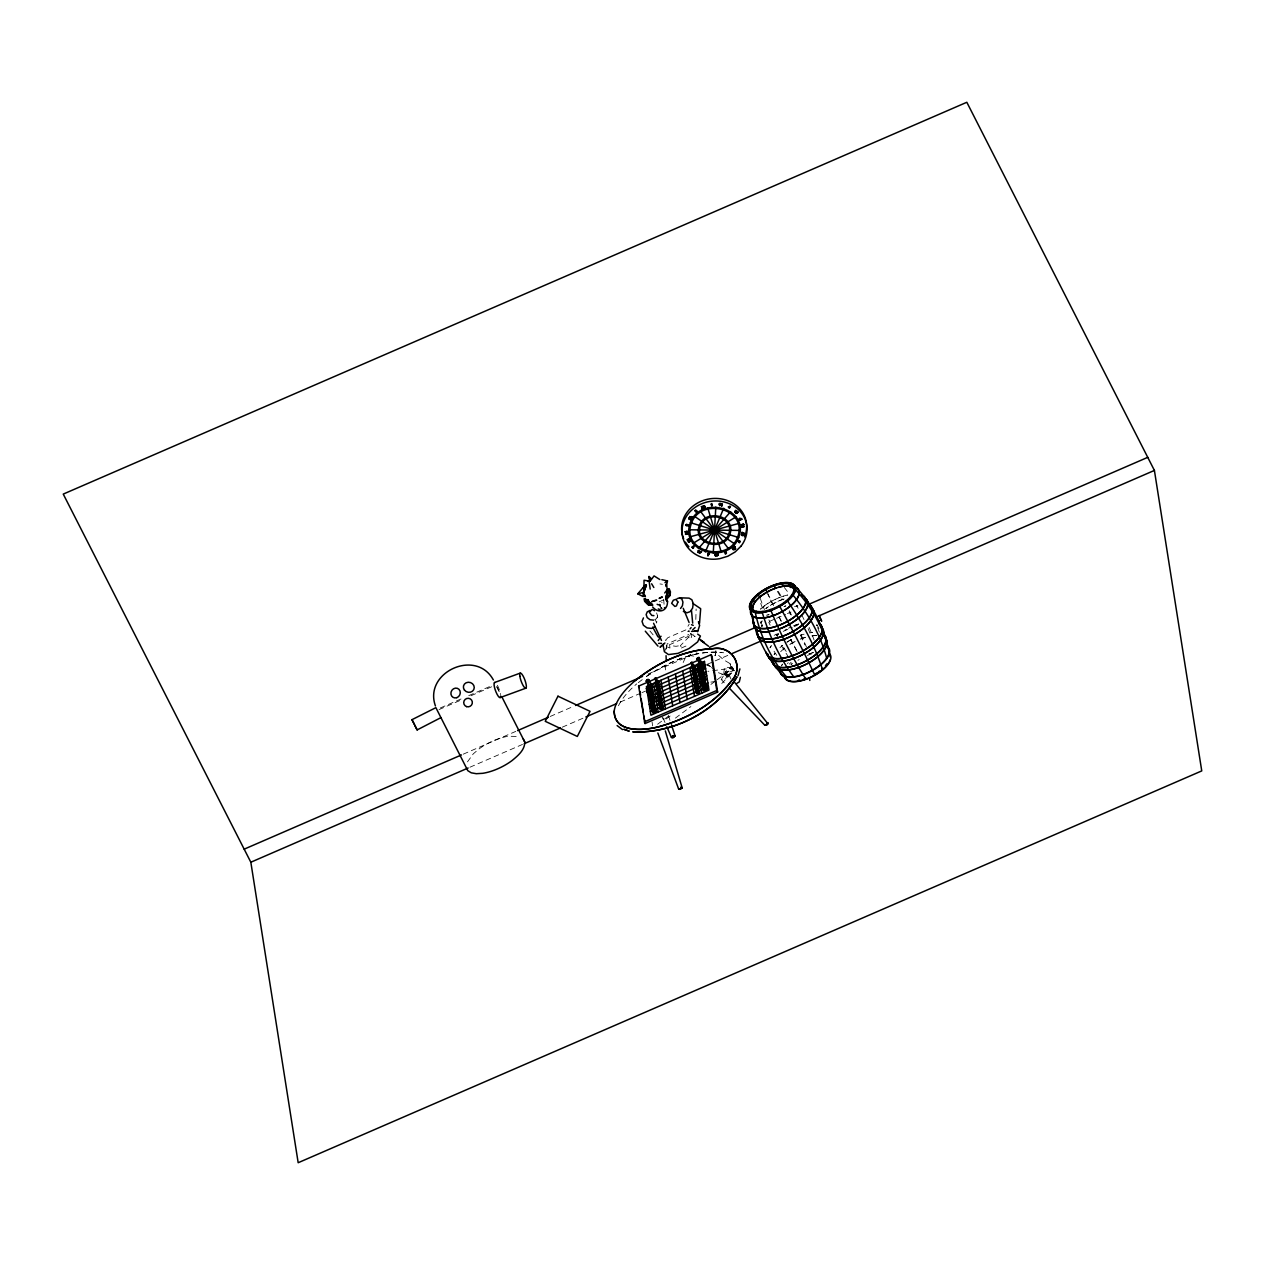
<?xml version="1.0" encoding="UTF-8"?>
<svg xmlns="http://www.w3.org/2000/svg" width="1265" height="1265" viewBox="0 0 1265 1265"><rect width="100%" height="100%" fill="white"/><g stroke="black" fill="none" stroke-linecap="round" stroke-linejoin="round"><path stroke-width="0.75" stroke-dasharray="5 3.75" d="M695.813 619.423L696.13 609.003M665.453 669.928L665.643 665.849L667.129 664.204L666.75 666.133M727.928 674.198L725.857 678.325L723.185 679.953L721.24 679.495L723.453 675.763L726.11 674.119L727.928 674.198L730.253 677.012M666.766 647.822L667.114 643.885L688.856 634.461M716.085 650.969L715.057 655.713L715.531 650.89L715.927 652.993L715.168 652.313L723.533 659.729L730.126 663.666L733.321 669.011L728.292 676.19L718.425 672.711M656.567 612.908L657.642 615.928L656.598 623.076L655.238 619.249M683.179 662.528L685.282 657.942L679.621 658.338M733.321 669.011L731.866 667.098L728.023 669.232L725.62 671.699L724.877 675.415M726.758 675.684L726.3 674.292M724.987 673.454L725.62 671.699M687.939 626.27L689.219 624.088M726.031 675.02L726.995 672.727L732.087 668.363L734.253 670.735M657.642 615.928L656.519 618.696L653.641 620.15M715.057 655.713L715.468 654.827M664.378 651.681L667.161 645.814L693.283 634.16M467.497 761.846L473.316 753.814L479.04 748.943A32.4 13.852 -26.9 0 1 508.324 736.262L518.128 736.451M689.773 631.852L688.034 631.077M665.975 639.853L667.809 637.718L688.255 628.847M721.762 683.495L734.111 670.403L720.671 675.194M690.627 654.416L688.381 656.582L691.133 654.037M665.358 640.074L665.991 640.612M638.272 682.689L644.486 677.898M657.579 724.26L668.553 716.053M710.914 684.412L715.626 680.902M717.192 679.716L732.878 667.999L707.862 671.351M670.118 716.022L663.919 720.639L662.164 717.176M675.431 718.093L690.864 706.566M659.223 601.871L663.176 599.99L664.441 601.302L661.674 602.504M687.78 631.441L689.204 630.476M646.289 676.538C668.442 662.054 694.738 649.767 721.825 652.582M646.526 676.348C669.122 661.658 696.066 649.245 723.643 652.756M440.362 707.941L461.662 698.707M468.762 695.624L491.816 685.63M439.034 709.586L462.105 699.592M470.975 695.734L492.275 686.5M681.376 648.028L688.318 645.024M463.275 754.161L515.788 731.391M550.196 716.464L571.922 707.04M647.98 674.071L696.873 652.866M769.294 621.463L774.733 619.107M776.536 618.316L785.597 614.395M787.399 613.604L791.02 612.039M469.932 767.222L522.445 744.452M562.277 727.185L585.822 716.97M620.23 702.059L640.153 693.41M641.956 692.635L645.577 691.054M707.151 664.362L728.877 654.938M774.148 635.315L781.391 632.168M783.193 631.377L792.254 627.456M794.056 626.665L797.677 625.1M726.031 672.079L728.197 671.225M731.739 672.917L728.023 674.751L727.328 677.929L725.193 674.134L729.858 676.838L730.98 679.068M809.331 653.879L810.327 653.531A25.047 10.942 -27 0 1 813.269 652.661M767.744 614.964L769.104 614.632L766.4 615.233M710.851 682.104L716.543 681.345M693.758 656.092L690.405 655.634L690.105 654.1M659.935 583.924L662.417 584.303M706.139 664.868L712.021 667.208L707.103 664.267L712.78 668.458M667.793 647.111L669.96 648.059L669.691 645.435L675.953 646.304L680.902 645.498L681.108 646.621L680.349 645.735L688.666 637.212L690.295 639.236L691.655 636.769L690.674 633.67L695.118 636.595M732.087 668.363L726.221 667.05L724.355 668.141L723.849 673.154L725.904 674.672L725.193 672.458M690.674 633.67L695.481 636.848M725.904 674.672L725.193 674.134L729.193 678.831M721.24 679.495L724.292 682.815M649.925 630.998L654.701 636.769M784.284 587.45L785.723 589.269A155.279 88.566 82.7 0 1 789.186 594.012M729.905 667.825L730.98 669.296M496.892 686.927L500.402 693.853M496.702 686.689L500.213 693.615M767.697 593.317L768.63 595.309A155.279 13.757 60.5 0 0 773.611 605.666M663.05 717.903L665.327 723.216M760.312 598.408L761.024 600.543A155.279 65.907 49.8 0 0 764.44 609.619M668.426 715.563L670.229 721.082M652.076 721.999L652.598 725.857M663.698 599.278L664.078 604.48M666.307 645.371L666.513 649.04M760.66 609.097A28.842 12.603 -27 0 1 787.668 595.009A29.063 12.697 -27 0 0 760.502 609.05M761.498 626.27A30.645 13.393 -27 0 1 762.447 625.068A30.866 13.488 -27 0 0 761.309 626.27M794.562 606.504A30.645 13.393 -27 0 1 797.946 605.888A30.866 13.488 -27 0 0 794.61 606.378M760.233 623.376A30.392 13.283 -27 0 1 762.21 621.004M784.094 606.583A30.392 13.283 -27 0 1 785.897 605.888A30.613 13.377 -27 0 0 784.079 606.457M760.992 622.19A30.613 13.377 -27 0 1 762.036 620.989M816.368 625.337A30.392 13.283 -27 0 1 817.538 625.606M816.526 625.21A30.613 13.377 -27 0 1 817.696 625.495M776.963 635.568A30.645 13.393 -27 0 1 778.434 634.413A30.866 13.488 -27 0 0 776.852 635.536M784.948 630.128A30.645 13.393 -27 0 1 786.688 629.148M788.475 628.231A30.645 13.393 -27 0 1 790.277 627.345M793.914 625.764A30.645 13.393 -27 0 1 799.385 623.866M793.93 625.669A30.866 13.488 -27 0 1 799.433 623.756M774.243 654.511A29.427 12.856 -27 0 1 774.955 653.388M779.952 647.664A29.427 12.856 -27 0 1 782.576 645.403A29.648 12.95 -27 0 0 779.825 647.664M787.004 642.177A29.427 12.856 -27 0 1 791.906 639.236M810.77 632.69A29.427 12.856 -27 0 1 812.32 632.5M774.069 654.574A29.648 12.95 -27 0 1 774.781 653.436M786.925 642.146A29.648 12.95 -27 0 1 791.874 639.189M810.865 632.595A29.648 12.95 -27 0 1 812.43 632.405M780.647 651.712A28.842 12.603 -27 0 1 784.363 648.376A29.063 12.697 -27 0 0 781.675 650.605M800.318 639.157A28.842 12.603 -27 0 1 807.149 636.896A29.063 12.697 -27 0 0 800.334 639.078M812.004 635.916A28.842 12.603 -27 0 1 816.415 635.583M812.098 635.805A29.063 12.697 -27 0 1 816.558 635.473M781.485 666.117A26.85 11.733 -27 0 1 782.671 664.093M781.707 665.264A27.277 11.923 -27 0 1 782.371 664.236M791.242 664.552A25.047 10.942 -27 0 1 792.333 663.587M790.941 664.52A25.521 11.148 -27 0 1 792.048 663.54M808.857 653.815A25.521 11.148 -27 0 1 810.375 653.293M811.877 652.819A25.521 11.148 -27 0 1 813.363 652.408M789.328 664.125A23.355 10.199 -27 0 1 791.147 662.291M787.447 663.619A23.829 10.405 -27 0 1 788.253 662.686M816.842 624.309A155.279 133.695 7.7 0 1 818.898 628.642M817.601 627.519A157.666 125.061 -77.8 0 1 819.356 632.231M809.141 627.361A157.666 89.926 82.7 0 1 815.245 643.411M796.555 605.524A155.279 88.566 82.7 0 1 798.104 608.228M801.852 615.233A155.279 88.566 82.7 0 1 804.002 619.565M808.066 628.563A155.279 88.566 82.7 0 1 809.964 633.212M797.946 660.33A23.355 10.199 -27 0 1 799.211 659.524M807.355 655.428A23.355 10.199 -27 0 1 808.746 654.891L810.138 654.416A23.355 10.199 -27 0 1 811.513 653.973M778.244 591.356A157.666 41.113 70.5 0 1 783.241 599.831M789.234 610.726A157.666 41.113 70.5 0 1 791.463 614.996M800.951 634.587A157.666 41.113 70.5 0 1 806.596 647.332M777.311 591.34A155.279 40.496 70.5 0 1 782.229 599.563M789.107 612.007A155.279 40.496 70.5 0 1 790.578 614.806M800.65 635.504A155.279 40.496 70.5 0 1 804.84 644.897M797.092 651.681A157.666 13.962 60.5 0 1 790.514 639.347M781.232 621.447A157.666 13.962 60.5 0 1 779.05 617.13M772.804 604.591A157.666 13.962 60.5 0 1 767.744 594.076M796.713 650.51A155.279 13.757 60.5 0 1 791.052 639.884M781.185 620.846A155.279 13.757 60.5 0 1 779.05 616.608M788.759 657.405A157.666 66.919 49.8 0 1 781.359 645.656M770.164 625.179A157.666 66.919 49.8 0 1 768.756 622.285M762.51 608.086A157.666 66.919 49.8 0 1 760.059 601.634M786.197 651.491A155.279 65.907 49.8 0 1 782.64 645.688M778.434 638.461A155.279 65.907 49.8 0 1 776.046 634.129M770.227 622.68A155.279 65.907 49.8 0 1 768.883 619.85M776.789 655.349A157.666 109.675 35 0 1 772.156 648.281M762.684 626.444A155.279 108.015 35 0 1 760.312 620.672M497.366 685.298A8.064 1.961 69.9 0 1 500.576 694.548M618.474 705.744A67.504 29.49 -27 0 1 636.706 683.891M731.629 666.987L730.601 666.639L730.126 663.666L731.629 666.987M784.158 598.978A29.427 12.856 -27 0 0 765.784 608.576A29.648 12.95 -27 0 1 784.158 598.835M771.524 645.545A30.392 13.283 -27 0 0 769.958 647.886A30.613 13.377 -27 0 1 771.35 645.577M804.097 634.176A29.427 12.856 -27 0 0 800.603 635.315A29.648 12.95 -27 0 1 804.145 634.081M795.195 641.466A28.842 12.603 -27 0 0 788.712 645.213A29.063 12.697 -27 0 1 795.163 641.402"/><path stroke-width="1.5" d="M643.948 590.597L644.043 580.24L650.099 581.236L654.052 575.891L659.84 579.544M742.428 525.465L742.002 527.11M743.994 526.604L742.713 525.497M666.734 597.191L666.892 593.427L666.734 597.191L669.58 595.499L668.647 590.012L667.224 590.486L667.05 592.811M637.766 593.823L643.932 592.32L644.17 586.343L637.766 593.823L643.189 596.59M666.402 596.495L667.224 589.237L669.153 588.652L670.434 591.862L670.086 595.53L666.687 599.167L666.608 595.451L666.718 598.661L669.912 595.151L666.75 596.685M692.271 546.796L693.283 548.172L694.2 546.164M648.945 688.081C644.85 686.832 651.38 686.247 651.934 692.429L652.882 693.204M650.147 698.296L649.372 697.268L649.467 699.592L650.985 698.944L650.163 697.616L651.412 704.131M736.863 512.056L737.289 513.321M713.254 553.105L714.409 532.233C722.615 527.964 706.898 527.189 714.282 532.233M714.646 527.964L715.8 507.091M697.062 511.756L696.667 510.775M699.418 552.932L699.513 551.872M739.661 520.01L739.598 518.476M647.617 688.302L652.281 685.741C651.175 682.989 646.731 678.325 647.269 681.898L648.154 684.776M704.985 507.423L704.273 505.605M667.019 588.794L666.782 593.933M732.467 548.678L734.332 549.769L732.799 549.532M666.687 599.167L666.133 597.048M733.795 681.329L768.045 723.896L764.693 725.114L729.367 688.192M768.124 723.137L767.191 722.947L768.124 723.137L767.017 724.782M523.251 738.871L524.801 742.081C524.769 750.208 517.733 755.853 511.993 760.613A32.4 13.852 -26.9 0 1 482.724 773.31L476.32 773.706L471.228 772.804L467.797 770.685L435.887 707.657L411.979 719.674L417.134 729.921L440.916 717.635M743.599 533.814L743.899 532.802L744.12 533.83M692.161 547.445L693.394 545.974M702.122 507.739L701.379 506.49M720.544 505.067L720.686 504.656M722.394 504.561L721.034 503.723M770.938 609.43L770.812 610.268A157.666 41.113 70.5 0 0 805.9 679.131L806.011 678.277M774.243 585.031L775.35 588.272M686.12 525.465L686.421 524.358M740.942 519.599L741.843 519.283L740.926 519.093M666.766 593.617L667.635 589.364L669.201 590.976L669.422 595.103M689.409 519.346L690.706 519.551L689.393 518.697M741.701 533.403L742.808 534.004L743.014 533.134M700.984 676.285L701.158 675.099M650.384 699.071C651.728 696.367 647.585 700.304 650.463 699.118M716.512 554.276L716.749 555.066L716.543 554.117M716.559 554.513L717.476 553.611M726.458 552.663L725.952 553.343M692.698 623.139L691.465 610.315M740.357 519.52L740.12 519.061M742.824 533.877L743.33 533.292M702.534 508.103L702.233 506.443M643.932 592.32L645.609 584.841L644.264 590.708L646.399 585.221L644.264 590.708M661.864 579.67L667.493 580.935L666.228 586.596L666.165 583.987L667.05 587.355M667.414 600.717C668.394 610.505 658.954 614.584 652.614 606.963M666.434 595.673L666.955 595.23M738.033 512.499L737.432 512.42M719.279 503.881L720.085 503.359L719.168 504.15M720.085 503.359L719.627 505.684L719.374 504.087M742.27 535.301L743.741 534.953L741.511 535.221M741.923 532.28L742.808 534.004M743.108 532.786L742.318 532.454M742.223 526.05L743.472 526.098L742.539 526.73M700.62 551.84L701.522 551.493L699.877 553.422M691.749 516.594L689.915 517.005M666.086 597.586L666.687 595.262M702.107 507.312L701.822 508.957L703.166 507.581M701.806 508.925L702.107 507.565M690.39 522.651C678.846 552.41 728.687 565.155 738.665 537.546C750.208 507.787 700.383 495.042 690.39 522.651L712.29 529.403M738.017 675.731L739.899 668.9M725.984 552.109L725.019 552.109M704.89 507.581L704.589 505.842M703.15 505.921L703.198 506.917M699.292 552.204L699.371 553.058M739.282 518.919L739.772 519.836M741.67 525.861L741.796 526.857M743.899 526.746L743.567 525.513L742.239 525.766M697.616 631.741L699.64 625.479L698.438 621.779L699.513 623.313L700.683 608.702L692.777 603.373M686.104 524.627L686.452 525.813L687.543 525.386M737.859 541.199L737.843 540.471M720.607 505.162L720.876 503.944L720.655 505.02M722.03 503.644L721.762 505.953M692.224 547.16L692.777 548.03M697.584 665.959L698.659 666.007L700.668 662.291L704.146 667.256M702.375 684.428L700.857 684.065L703.498 680.206L706.977 685.156M643.458 617.889L642.035 621.4L643.395 625.226L647.016 627.899L651.522 628.42L655.175 626.57M705.348 551.999L713.681 532.122M715.389 528.074L723.722 508.198M715.025 555.035L715.595 553.801L714.931 554.529M725.225 553.611L725.857 552.789L724.687 551.793M698.09 666.07L698.343 664.552M701.253 676.585C700.098 678.072 701.458 676.443 700.257 675.304M655.997 679.384L656.108 677.993L654.448 678.704C657.563 682.388 652.756 673.186 657.088 681.614L657.895 681.345M658.433 687.575C656.693 682.689 653.657 681.487 659.302 682.167L658.543 683.701L656.187 684.223L656.946 682.689M657.515 686.263L656.756 687.796L659.966 686.405L657.436 686.199L657.231 685.156L655.586 685.867C659.176 690.01 653.278 679.732 658.353 688.793M659.413 689.267L660.536 689.978L658.338 691.433L657.31 691.386L657.8 688.729L656.14 689.457C659.286 693.141 654.432 684.144 658.923 692.366M657.468 692.271L656.709 693.03L657.832 694.627M657.436 693.884L658.369 692.319L657.879 694.959L658.891 695.023L661.105 693.568L659.982 692.856M660.694 701.901L658.037 695.845L660.441 700.304L660.267 699.371M659.682 700.573L661.405 703.15L661.263 705.475L658.606 699.434L659.381 700.873M659.524 705.38L659.16 703.008L659.935 704.447M691.449 663.825L691.496 662.212L693.505 665.896M692.018 667.414L692.05 665.785L692.414 668.157M695.149 674.625L695.276 675.415L692.619 669.375L694.722 671.841L694.596 671.035M695.718 678.198L695.845 679.005L693.188 672.948L693.963 674.387M694.264 674.087L697.331 677.502L694.106 678.91L693.742 676.538L695.624 680.206M694.675 682.483L694.311 680.111L696.193 683.78L696.999 683.511M694.801 680.823L695.592 680.934L693.552 680.886L696.161 684.523L694.121 684.46C697.252 688.16 692.398 679.147 696.889 687.385M695.971 688.872C694.137 685.709 697.11 689.82 696.335 687.338L694.675 688.049L698.106 693.331L697.98 692.54M689.662 516.531L690.848 517.338M696.809 511.961L695.94 511.313M647.063 680.697C646.32 682.831 647.253 678.151 646.383 681.55M648.724 680.001C646.241 680.728 649.024 678.072 649.072 681.029L648.312 681.803M647.791 680.317L646.684 679.858M651.001 705.775C650.273 707.91 651.206 703.229 650.337 706.629M656.235 710.819L651.459 704.858L654.574 704.02L650.194 697.837M699.102 659.792C699.672 656.203 698.786 659.777 696.825 658.496M698.675 658.97L698.248 658.164L697.41 659.808L697.489 657.847M698.58 658.29L697.948 659.571M675.036 735.819L673.075 735.708L675.036 735.819L673.36 737.495L671.399 737.384L671.826 736.53L672 737.795L673.36 737.495L675.036 735.819L671.43 724.766M702.439 682.483L703.435 684.476M701.427 682.91C703.466 685.124 699.308 682.752 702.075 684.286M702.534 683.369L701.632 684.254M718.125 555.082L717.476 553.532M687.575 525.623L688.46 525.449L687.701 524.469M739.456 518.587L739.282 519.52M736.942 676.886C716.275 711.847 673.059 733.668 632.769 731.882C672.98 733.7 715.927 711.926 736.783 677.234M651.222 603.927L645.182 599.088L648.281 604.543L652.519 604.812L651.554 603.373M703.198 506.174L704.131 505.763M721.888 505.731L722.125 504.893M688.872 517.907L690.706 519.551M690.516 516.784L691.37 518.444L692.113 517.021M698.312 550.544L699.45 550.718L698.264 552.599M697.806 552.394L698.043 550.971M728.577 506.917C729.541 506.395 732.388 506.332 728.545 506.743M729.004 507.692L728.324 506.996L729.494 508.135L729.858 507.265M729.763 506.474L729.004 506.854L729.81 506.712M717.951 555.335L718.204 554.054M643.237 587.735L644.17 586.343M658.18 640.596L659.539 638.572M680.538 608.481L682.436 605.714L682.942 602.124L681.882 599.104L679.621 597.807L677.06 598.709M762.922 611.406L762.226 612.402A157.666 89.926 82.7 0 0 793.693 676.696M782.845 582.912L782.149 583.908L783.367 586.296M726.426 553.248L725.746 553.501M717.397 555.272L716.875 556.015L717.097 555.256M717.492 555.699L717.919 555.098M826.851 663.761L828.022 663.888M739.408 541.578L739.139 540.819M740.104 541.214L739.298 542.622L740.151 541.467M652.614 706.36C654.29 704.131 648.312 706.803 651.222 706.961L652.645 712.369L655.966 710.551L654.448 709.712M707.973 555.746C707.246 555.493 708.194 553.137 708.542 553.928L707.973 555.746L709.38 553.564L707.72 553.785M707.736 553.959L709.38 553.564M656.266 678.957L659.35 682.499L656.14 683.891L655.444 679.036M659.112 688.65L657.452 689.741L655.017 682.294L656.661 681.566L656.851 682.657M657.99 693.157L657.42 689.567L661.057 693.236L659.445 693.932M659.697 695.782L661.279 696.382L658.385 698.217L657.42 693.773M658.954 701.806L657.974 697.363L658.812 696.24M659.128 704.621L660.203 703.925M693.536 675.32L692.841 670.466M693.71 678.135L694.785 677.439M694.279 681.724L692.983 677.297L695.038 677.36L694.248 677.249M740.784 519.836L739.946 519.868M702.581 683.211L703.403 682.167L703.656 685.33M699.418 552.283L701.553 551.746M690.073 628.879L691.101 627.614M698.422 548.52L713.033 531.806M716.022 528.391L730.632 511.677M686.215 524.738L686.452 524.516M647.032 687.749L646.383 688.824L648.502 687.101M646.921 688.255L647.838 687.844M649.562 687.085L651.744 686.104L648.344 684.982L646.826 688.176M649.72 695.434L646.336 688.603L648.645 687.622M647.585 691.322L646.953 692.414L649.072 691.465L647.411 691.417M647.49 691.844L648.392 691.433L647.395 691.749M649.008 689.488L648.787 690.311C645.387 690.026 651.364 689.219 647.538 690.311M648.566 693.441C651.633 692.303 645.798 694.216 649.34 693.9M649.214 693.631L648.581 693.267M697.821 665.722L697.869 666.829C701.664 664.315 694.501 666.26 698.913 668.11M697.616 666.149L698.533 665.738M698.28 668.126C701.126 666.481 697.41 669.849 699.276 667.288M699.276 667.936L699.245 665.659L703.134 664.093L701.142 663.619M698.375 669.296L697.742 670.387L699.861 669.438L698.754 669.138M699.371 667.667L698.818 668.299M699.845 671.509C701.68 667.541 695.228 670.213 699.466 671.683M698.58 669.217L703.656 679.985L705.459 678.167L700.336 670.893L699.023 672.142L700.035 671.082M699.371 671.241L700.004 671.604M699.751 671.082L699.513 672.158M701.917 674.862L700.525 677.186M737.938 512.372L737.021 512.183M696.272 511.819L696.319 512.562M646.953 680.032L646.304 681.06M647.237 680.934L646.652 682.088L647.743 682.056M647.158 681.598L648.534 679.969L648.692 681.424M647.886 680.997L647.459 680.175L647.301 682.041L648.423 681.693M648.139 688.128L648.344 689.789M651.048 686.452L651.902 684.729L650.495 684.65M657.658 685.187L656.472 682.404L659.919 686.073L656.361 687.037L657.294 685.345M658.148 685.883L658.559 685.061M658.717 686.516L659.587 685.63L658.464 684.918M652.661 692.983L650.51 694.39M657.136 689.773L657.942 690.674M659.271 690.089L660.045 688.555L658.575 688.619M658.243 693.71L659.144 692.192M691.718 663.303L693.094 666.702M658.812 697.284L658.923 695.892L657.278 696.62L657.974 697.363M692.271 663.651L692.382 662.259L690.737 662.971L691.433 663.714M650.906 705.111L650.257 706.123M652.487 705.048L651.096 706.661M651.87 706.329L651.412 705.253L651.254 707.103M652.266 706.882L652.677 705.079L651.459 704.858M660.472 703.103L658.606 699.434L657.832 700.193L658.543 700.937L659.555 699.672M692.841 666.181L692.082 667.714L695.291 666.323L693.726 665.722M692.841 667.224L692.951 665.833L691.291 666.56L693.141 670.26M659.777 700.589L659.002 702.122L662.228 700.731L659.097 700.146M660.962 700.842L661.737 699.308L659.381 699.83M653.262 710.234L652.25 711.373L653.499 712.163M659.713 704.558L661.816 709.064L659.16 703.008L658.401 703.783L659.112 704.526L659.951 703.403M698.565 664.568L701.838 664.425L702.692 662.718L701.284 662.623M700.098 663.129L699.039 666.845M693.394 670.814L692.603 667.335M653.546 711.041L652.693 712.748L655.317 712.163L656.171 710.456M700.399 663.935L699.766 666.244M698.833 666.449L699.434 665.596M701.506 664.03L702.186 662.67M694.991 670.782L695.75 669.248L694.295 669.312M694.928 677.692L694.153 679.226L697.379 677.834L695.592 677.408L693.188 672.948L692.825 674.498L694.137 673.201M660.899 707.752L660.14 709.286L663.366 707.894L660.219 707.309M661.532 707.372L663.303 707.562L660.093 708.969L659.112 704.526M662.101 708.005L662.86 706.471L659.65 707.862L660.757 708.574M695.56 674.356L696.319 672.822L694.849 672.885M702.881 672.363L703.735 671.509L702.644 670.814M694.232 681.503L695.276 680.364M695.497 681.282L694.722 682.815L697.948 681.424L695.386 681.25M696.114 680.902L696.525 680.08M700.573 676.664L700.257 677.566L701.363 677.328M696.683 681.519L697.553 680.649L696.43 679.938M701.174 677.044L700.162 675.241M696.05 684.871L695.291 686.405L698.517 684.997L697.395 684.286M697.252 685.108L698.011 683.574L696.541 683.638M695.671 688.366L696.477 689.267L698.675 687.812L696.398 687.528M702.755 681.282L702.391 684.428L705.364 690.453L705.222 689.567M700.604 686.025L697.695 687.274L695.845 689.978L699.071 688.587L697.948 687.86M703.04 682.12L702.202 682.974L703.198 682.531M703.846 681.977L703.688 680.886M701.98 683.986L701.395 685.14L702.486 685.108M704.289 682.547L705.048 681.06L704.052 680.997M696.794 691.259L695.924 692.129L697.047 692.856M703.055 684.855L703.814 684.08L702.976 683.543M704.052 688.207L703.166 690.073L707.024 688.793L703.403 684.333L701.885 684.65M704.336 689.014L703.482 690.722L707.072 689.156L705.079 688.682M705.775 689.488L706.629 687.78L705.238 687.701M667.098 589.87L664.71 592.985M695.94 511.218L694.944 510.617L696.841 511.123M692.714 629.828L695.086 627.551M704.067 506.142L704.083 507.312M700.81 667.224C706.582 664.346 697.948 671.019 700.573 664.251L698.517 665.833M663.698 644.027L660.061 647.221L664.916 642.968M704.052 506.063L704.052 507.059M694.959 510.696L695.813 509.89M735.566 510.301C736.515 509.906 734.728 512.957 735.582 510.775M734.87 512.104L736.657 510.775M736.989 511.693L738.064 512.372L737.574 511.408M735.107 549.105L733.574 547.255L734.633 546.369L735.534 548.741L734.633 546.369M732.482 548.836L732.704 547.998M733.621 547.492L734.68 546.606M756.375 611.28L755.205 612.276A157.666 125.061 -77.8 0 0 786.166 676.554M789.866 583.023L788.696 584.019L790.957 587.577L789.913 586.407M710.977 504.055L711.436 504.387M635.077 680.681C657.073 662.955 684.159 649.878 712.733 648.676C732.372 645.008 745.322 667.05 730.901 681.629C713.666 704.336 687.274 718.615 660.251 726.347C645.182 730.585 614.205 733.858 614.205 711.057A67.504 29.49 -27 0 1 635.077 680.681C657.199 662.876 684.444 649.704 713.191 648.676C732.751 645.245 745.117 667.272 730.901 681.629C713.539 704.494 686.927 718.836 659.697 726.49C644.707 730.648 614.126 733.621 614.205 711.057M689.836 516.658L691.164 516.926M736.024 513.195L737.131 513.211M664.963 582.612L667.493 580.935M647.522 679.779L648.455 679.479M699.245 657.452L698.312 657.768M650.637 704.937L652.677 705.079M693.094 543.333L712.543 531.316M716.512 528.865L735.977 516.863M736.973 683.306L739.298 681.882L740.373 677.344M703.83 507.518L704.731 507.471M752.28 609.097L750.825 609.92A157.666 141.142 -39.8 0 0 785.897 678.767M647.727 581.41L649.562 580.429L649.024 576.508L651.412 578.832M724.734 552.03L725.778 551.904M739.614 518.555L741.559 518.603M725.904 553.77L725.24 553.833M664.331 607.943L665.232 607.485M650.163 610.378L647.269 611.833L646.146 614.6L647.221 617.62L650.084 619.739L653.641 620.15M659.018 637.323L661.089 636.279M653.12 600.859L656.709 600.195L651.601 601.666M770.717 590.17C763.222 594.297 751.347 600.448 752.896 610.552A23.355 10.199 -27 0 1 770.749 590.154C777.754 587.371 787.826 583.007 794.278 588.952M721.872 505.652L721.445 506M646.842 687.828L647.727 687.433M697.632 665.801L698.47 665.548M647.996 689.868L649.245 687.875M699.355 671.43L700.32 671.256M651.997 696.493L654.179 696.968L652.297 698.422M701.727 693.188L697.221 664.188L702.581 675.178L703.846 674.213L702.881 673.66M702.344 676.743L704.795 674.166L702.787 674.466L703.087 676.411L702.581 675.178M702.945 677.471L704.415 677.787L702.644 678.989M701.806 508.799L703.214 508.356M689.425 539.254L687.037 539.776L689.204 538.827L687.622 540.376M687.923 541.499L690.089 540.566L688.856 542.274L690.342 541.23M244.177 849.163L461.472 754.936M517.606 730.601L548.378 717.255M575.543 705.475L642.541 676.427M709.539 647.364L756.628 626.95M809.141 604.18L1147.75 457.345M697.142 659.271L699.561 658.227M698.217 660.093L699.213 659.666M638.604 686.12L711.151 654.653L711.974 656.25L717.619 692.082L645.055 723.533L638.604 686.12L639.41 687.717M691.955 663.192L695.639 666.766M693.014 666.038L694.169 665.611M692.54 666.497L694.264 665.754M649.53 686.563L651.396 684.697M646.81 688.081L647.696 687.575M693.489 668.537L695.576 666.434M649.878 687.733L652.329 686.104L651.096 685.314M649.831 688.808L651.965 688.919L649.103 689.852M646.984 690.137L705.032 664.963M250.834 862.224L63.25 494.093L966.824 102.275L1154.407 470.422L1201.75 770.907L298.176 1162.725L250.834 862.224L468.129 768.013M524.263 743.662L560.474 727.96M585.822 716.97L616.608 703.625M732.498 653.372L761.467 640.802M817.601 616.466L1154.407 470.422M651.317 688.571L648.992 689.82L654.1 696.62M693.173 670.909L692.983 671.747L696.193 670.339L693.141 666.924M693.173 670.434L694.88 669.691L694.074 669.485M699.94 667.73L704.89 674.593L702.945 675.431M700.842 667.43L702.644 667.382L703.308 666.038L702.423 665.991M647.364 691.655C647.949 690.548 647.949 697.078 650.937 700.715M699.071 669.232L698.312 669.991L699.181 669.406M650.479 691.402L652.772 689.899L651.601 689.156M701.901 669.106L704.194 667.588L703.04 666.845M658.211 688.777L659.018 688.508M693.963 673.344L695.45 673.265L692.619 669.375L692.556 670.877M647.553 693.726L705.601 668.553M650.273 692.841L652.55 692.334L652.946 693.536L650.795 694.944M701.063 670.814L702.36 670.26M650.447 693.647L651.965 692.651L651.19 692.161M701.237 671.62L702.692 670.165M701.3 672.363L703.451 670.956L701.98 670.134M658.259 692.667L660.709 692.793L658.512 694.248L657.389 693.663M695.197 676.649L695.876 676.348M652.471 695.418L706.155 672.126M694.2 677.518L693.125 674.466M694.833 677.676L695.956 676.506M649.831 698.881L650.669 698.501M705.38 681.93L701.743 676.759M659.492 695.956L660.298 696.161L658.575 696.904M648.676 700.889L706.724 675.716M649.245 704.463L707.293 679.289M695.418 684.76L699.023 688.255L697.41 688.951M695.971 684.792L697.094 683.669M652.139 704.399L653.594 702.945M652.202 705.143L654.353 703.72L653.546 703.577M701.095 684.349L703.514 683.306M652.487 705.68L654.638 704.273L653.262 703.024M649.815 708.052L693.346 689.172M703.166 684.745L701.996 684.808L703.435 690.358M704.953 684.128L707.847 682.879M659.618 704.004L658.543 700.937M703.862 684.918L705.838 684.175L703.972 685.535M659.65 703.72L662.797 704.32L660.583 705.759L659.476 705.048M652.614 707.799L654.132 706.471M652.866 708.1L654.796 706.835L653.815 706.202M704.289 685.804L706.218 684.539L705.238 683.906M661.136 704.684L662.749 703.988L661.405 703.15M660.52 706.993L661.848 706.408M650.368 711.626L708.416 686.452M644.249 721.936L716.796 690.469L711.151 654.653M699.94 551.872L700.984 551.461M717.129 553.659L718.093 554.023M742.27 526.287L743.061 526.129M494.489 682.531L520.168 673.138M500.244 697.553L525.924 688.16M766.985 724.798L764.693 725.098M701.411 506.727L702.66 507.249M793.788 590.138L795.321 589.601A157.666 135.75 7.7 0 1 830.14 656.883M691.544 631.409L697.711 630.903L694.627 631.156M652.756 605.208L648.344 604.955L644.628 601.381L644.059 598.819L649.878 602.551L649.672 604.654L648.486 604.18M741.78 526.778L743.346 526.841M689.805 536.882L712.242 530.731M716.828 529.466L739.25 523.315M649.831 602.662L649.23 602.346M650.906 603.958C648.992 606.631 645.909 602.488 645.087 600.243L647.775 601.175M648.534 679.969L647.886 680.617M701.047 684.112L701.696 683.084M738.38 540.914L737.369 541.12M712.132 505.779L711.847 503.438M742.666 524.09L743.741 524.39M685.171 531.648L687.211 531.553M687.543 531.427L686.8 531.98M743.361 524.01L743.788 524.754L741.369 524.596M685.203 531.885L686.769 531.68M687.559 531.585L687.369 532.945L685.219 532.106M741.401 524.833L743.773 524.596M685.424 533.735L687.796 533.514L685.677 534.415M685.504 534.352L687.78 533.435M715.326 555.968L715.168 554.671M752.137 600.258L753.513 600.084L754.731 602.472M791.558 595.214L792.934 595.04A157.666 109.675 35 0 1 826.63 658.069M740.009 518.397L741.843 519.283M658.591 643.379L661.548 643.347M688.872 529.782L712.163 530.067M716.907 530.13L740.183 530.414M704.099 677.724L705.364 677.755L704.526 679.59L701.537 679.874M648.787 693.188C646.636 690.674 649.783 690.611 649.277 693.204M648.961 693.109L648.392 693.694M652.092 695.687L653.056 696.24L651.791 697.205C649.356 695.007 646.083 685.393 648.629 687.78M651.001 700.984L653.61 699.814L652.645 699.276L652.566 700.083L654.574 699.782L653.72 701.616L650.669 701.537M679.621 597.807L689.046 598.124L691.892 599.784L693.252 603.611L692.603 608.133L690.184 611.643L686.942 612.798L683.353 611.438M696.303 511.408L695.513 511.55M696.904 658.986L698.122 659.207M698.533 660.03L697.379 659.571M700.32 664.536L699.339 663.904M695.133 669.96L696.256 670.671L695.386 671.541L692.92 671.415M693.663 671.351L692.54 670.64M695.418 676.475L696.983 677.075L694.785 678.514L693.663 677.803M700.668 677.265L700.209 676.585M704.336 681.55L705.427 682.246M702.012 683.053L703.008 683.116M648.992 680.538L647.696 679.432M657.452 681.456L659.018 682.056L656.82 683.511L655.697 682.784M701.363 683.732L700.857 684.065M646.115 681.013L647.332 681.234M705.854 684.76L707.024 685.504L706.123 686.421L703.561 686.278M695.908 685.693L694.785 684.966M650.542 686.642L649.151 686.563L652.724 689.552M697.679 690.801L699.245 691.402L696.367 693.236L695.386 688.793L695.797 689.646M698.517 691.449L699.64 692.161L698.77 693.046L696.319 692.904M651.855 692.841L652.835 692.888M660.551 696.43L661.658 697.142L660.789 698.027L658.338 697.885M659.065 697.837L657.942 697.126M660.836 702.945L662.401 703.546L660.203 705L659.081 704.289M652.946 705.617L651.934 705.158M650.068 706.091L651.285 706.313M654.432 707.056L655.586 707.799L653.293 709.317L652.25 709.254L652.266 707.847M651.681 707.135L650.526 706.661M653.91 615.644L651.76 615.407L649.356 612.276L652.218 609.382L654.574 610.71M648.091 599.8L645.134 599.389L648.708 601.76M743.931 534.051L743.551 533.213M743.773 535.111L741.401 534.51M742.334 535.743L743.63 535.411M688.508 542.116L690.089 540.566M757.624 594.423L759.854 597.033M786.435 600.669L787.447 600.875A157.666 66.919 49.8 0 1 822.519 669.738L821.87 669.217A23.355 10.199 -27 0 0 822.882 668.315M790.277 681.123L789.645 680.981A25.047 10.942 -27 0 1 786.055 678.957L785.597 678.388A25.047 10.942 -27 0 1 784.822 676.395M735.36 510.728L734.886 512.262M650.526 602.678L650.131 603.69L648.297 600.1M716.765 530.794L738.665 537.546M654.574 704.02L651.175 702.897L650.273 703.277L650.637 705.728M687.591 540.139L688.476 540.313M623.93 729.32L629.243 731.138L624.104 729.383M691.512 624.704L693.236 625.384M658.29 608.908L660.124 609.698M657.12 604.306L658.464 604.907M660.298 606.156L659.555 604.433L660.267 605.951M654.669 700.193L649.562 693.41M700.288 640.043L708.558 646.241M701.047 640.517L704.384 642.667L699.26 638.904M694.517 516.326L712.685 528.817M716.385 531.379L734.538 543.871M697.679 634.129L700.415 636.058L697.632 641.924L689.03 648.55L677.898 653.372L668.473 654.574L664.378 651.681L663.16 645.435M644.929 598.377L645.482 599.215M617.114 725.572L622.507 729.62M736.072 513.432L735.597 512.815M651.965 704.463L655.539 707.467M700.257 676.87L699.845 676.079L702.628 684.049M685.946 534.352L687.828 533.893M647.807 687.812L649.404 689.725M765.404 589.079L767.096 592.036M779.193 605.65L779.667 606.235A157.666 13.962 60.5 0 1 814.755 675.083M666.133 599.926L667.588 601.697L665.627 598.883M657.974 646.13L645.292 631.188M750.967 610.11L750.524 609.54A25.047 10.942 -27 0 1 749.702 605.982L749.829 605.16A25.047 10.942 -27 0 1 751.9 600.59L752.596 599.626A25.047 10.942 -27 0 1 757.245 594.74L758.399 593.791A25.047 10.942 -27 0 1 764.914 589.332L766.353 588.541A25.047 10.942 -27 0 1 773.753 585.205L775.239 584.683A25.047 10.942 -27 0 1 782.403 582.959L783.731 582.801A25.047 10.942 -27 0 1 789.55 582.959L790.514 583.181A25.047 10.942 -27 0 1 794.104 585.189L794.547 585.758A25.047 10.942 -27 0 1 795.369 589.316L795.242 590.154A25.047 10.942 -27 0 1 793.171 594.724L792.475 595.689A25.047 10.942 -27 0 1 787.826 600.559L786.672 601.523A25.047 10.942 -27 0 1 780.141 605.967L778.718 606.757A25.047 10.942 -27 0 1 771.318 610.11L769.832 610.616A25.047 10.942 -27 0 1 762.668 612.339L761.34 612.497A25.047 10.942 -27 0 1 755.521 612.355L754.557 612.134A25.047 10.942 -27 0 1 750.967 610.11A26.549 11.591 -27 0 0 779.129 613.13A26.549 11.591 -27 0 0 796.491 588.035M703.514 507.344L703.15 506.727M700.51 511.345L713.239 528.359M715.832 531.838L728.545 548.836M688.666 518.239L688.935 519.124M699.751 666.149L703.672 671.193M411.979 719.674L414.43 724.434M417.134 729.921L414.683 725.161M693.694 670.513L696.762 673.929L694.216 674.941L693.094 674.229M694.817 677.566L697.901 681.092L695.355 682.104L694.232 681.392M695.37 681.139L698.454 684.665L695.228 686.073L694.849 685.298L695.956 688.16M657.405 686.12L660.488 689.662L657.262 691.054L656.867 690.279M658.543 693.41L661.611 696.825M659.112 696.983L662.18 700.399L659.634 701.411L658.512 700.699M660.235 704.146L661.943 706.566M704.194 506.221L704.51 507.123M651.649 583.798L653.847 587.513M794.278 588.952L795.068 591.53M493.382 680.001C476.099 648.059 423.222 672.332 435.445 705.965M704.652 687.954L702.47 683.764M652.724 627.108L657.974 636.848M700.747 670.83L699.007 667.572M701.316 674.403L698.802 669.438M648.913 693.378L651.333 697.964M793.993 588.605L792.776 586.201L794.246 585.379A157.666 141.142 -39.8 0 1 816.953 616.877L819.214 621.779L818.914 620.609M752.501 607.548L751.284 605.16L749.734 605.714A157.666 135.75 7.7 0 0 750.619 610.363M716.796 690.469L717.619 692.082M698.486 657.405L699.055 658.591M698.438 659.35L700.225 662.828M701.095 664.742L701.269 664.505M696.414 682.578L694.295 678.072M699.592 691.828L696.525 688.413M697.537 689.741L695.418 685.235M657.231 681.629L657.626 682.388L657.99 681.487M659.571 694.738L657.452 690.231M647.648 681.376L650.621 687.401L650.479 686.516M647 689.789L648.882 693.773M651.649 704.51L652.171 705.411M651.601 706.455L654.574 712.48L654.432 711.594M501.968 697.078L524.801 742.081M692.034 663.745L694.153 668.252L694.026 667.461M694.865 681.661L696.968 686.168L696.841 685.377M655.76 679.479L657.879 683.986L657.753 683.195M656.883 686.642L659.002 691.149L658.875 690.358M658.021 693.805L660.124 698.312L659.998 697.521M649.008 693.963L652.866 702.012M653.578 623.25L661.484 640.454M682.135 787.747L680.728 787.194L682.12 787.779L680.017 789.36L678.562 788.807L657.847 733.004M678.578 788.791L679.969 789.36L682.135 787.779L665.311 730.901M666.845 726.758L671.399 737.384M683.242 608.291L689.077 622.459M738.792 541.214L739.266 542.606M699.134 671.905L701.727 678.688M707.831 508.182L713.903 528.074M715.152 532.122L721.24 552.014M649.024 576.508L650.099 581.236M809.426 677.961L809.806 680.443M688.286 525.797L687.67 525.133M686.689 531.205L686.958 533.008M706.139 687.749L704.273 689.615L703.293 688.982M699.482 659.413L703.071 663.714L699.482 665.279L698.09 660.014M698.217 690.832L696.493 691.576M693.679 673.66L696.809 674.261L694.611 675.7L693.489 674.988M689.963 667.683L694.469 696.335M682.705 670.83L687.211 699.482M675.447 673.976L679.953 702.628M668.189 677.123L672.711 705.775M660.931 680.27L665.453 708.922M653.673 683.4L658.195 712.068M655.349 709.776L654.669 711.12L652.503 711.009M649.119 687.654L647.759 688.698L647.364 687.923M640.011 691.481L640.596 695.26M641.197 699.023L643.284 712.227M643.869 715.99L645.055 723.533M649.119 581.046L650.178 589.095M711.42 504.308L711.61 505.842M715.595 553.801L715.895 556.141M666.054 655.681L666.244 660.741M830.409 655.017A25.521 11.148 -27 0 1 810.185 677.629A25.521 11.148 -27 0 1 784.332 675.795M829.018 653.278A25.521 11.148 -27 0 1 830.03 654.385M796.65 587.877A26.771 11.685 -27 0 1 778.355 613.541A26.771 11.685 -27 0 1 750.857 609.319M795.021 587.071A26.771 11.685 -27 0 1 795.875 587.45M794.879 587.245A26.549 11.591 -27 0 1 795.732 587.608M804.92 598.424A29.427 12.856 -27 0 1 785.676 626.222A29.427 12.856 -27 0 1 754.304 623.013M802.975 595.862A28.842 12.603 -27 0 1 784.11 623.107A28.842 12.603 -27 0 1 753.371 619.961M801.362 594.835A29.063 12.697 -27 0 1 784.98 622.744A29.063 12.697 -27 0 1 753.418 618.996M805.078 598.282A29.648 12.95 -27 0 1 785.692 626.286A29.648 12.95 -27 0 1 754.082 623.06M809.948 606.931A30.645 13.393 -27 0 1 792.57 635.473A30.866 13.488 -27 0 1 757.751 634.113M757.956 634.05A30.645 13.393 -27 0 0 792.57 635.473A30.866 13.488 -27 0 0 810.106 606.789M809.157 604.686A30.392 13.283 -27 0 1 790.166 632.959A30.392 13.283 -27 0 1 756.723 631.093M807.307 603.769A30.392 13.283 -27 0 1 808.288 604.196M809.331 604.543A30.613 13.377 -27 0 1 789.313 633.48A30.613 13.377 -27 0 1 756.66 630.144M807.465 603.626A30.613 13.377 -27 0 1 808.446 604.053M821.886 628.041A30.392 13.283 -27 0 1 800.571 655.586A30.392 13.283 -27 0 1 767.981 654.242M820.637 625.052A30.645 13.393 -27 0 1 800.049 652.361A30.645 13.393 -27 0 1 766.369 652.392M819.198 623.851A30.645 13.393 -27 0 1 819.973 624.42M819.388 623.74A30.866 13.488 -27 0 1 801.899 651.538A30.866 13.488 -27 0 1 766.179 652.487M821.428 627.314A30.613 13.377 -27 0 1 801.52 655.238A30.613 13.377 -27 0 1 767.776 654.337M825.46 638.477A28.842 12.603 -27 0 1 805.252 664.599A28.842 12.603 -27 0 1 774.322 663.334M823.863 634.698A29.427 12.856 -27 0 1 806.438 660.646A29.427 12.856 -27 0 1 772.599 662.386M824.068 634.619A29.648 12.95 -27 0 1 806.517 660.757A29.648 12.95 -27 0 1 772.409 662.512M772.219 661.674A29.648 12.95 -27 0 1 772.172 659.824M825.665 638.398A29.063 12.697 -27 0 1 805.299 664.726A29.063 12.697 -27 0 1 774.133 663.445M830.093 659.871A25.047 10.942 -27 0 1 829.366 661.674M828.844 662.607A25.047 10.942 -27 0 1 828.243 663.572L827.563 664.536A25.047 10.942 -27 0 1 822.898 669.406L821.76 670.371A25.047 10.942 -27 0 1 815.229 674.814L813.806 675.605A25.047 10.942 -27 0 1 806.39 678.957L804.904 679.463A25.047 10.942 -27 0 1 797.756 681.187L796.428 681.361A25.047 10.942 -27 0 1 790.609 681.202M827.895 647.585A26.85 11.733 -27 0 1 809.078 671.905A26.85 11.733 -27 0 1 780.284 670.735M827.721 646.905A27.277 11.923 -27 0 1 809.98 671.778A27.277 11.923 -27 0 1 779.936 670.972M826.203 664.663A23.355 10.199 -27 0 1 825.492 665.58M819.673 670.988A23.355 10.199 -27 0 1 818.502 671.841M817.285 672.664A23.355 10.199 -27 0 1 814.707 674.261M805.093 678.593A23.355 10.199 -27 0 1 803.718 679.02M799.701 679.985A23.355 10.199 -27 0 1 798.421 680.206M819.783 622.775A157.666 141.142 -39.8 0 1 822.297 628.816M822.882 630.35A157.666 141.142 -39.8 0 1 826.424 641.292M826.867 642.889A157.666 141.142 -39.8 0 1 827.658 646.099M779.019 587.134A23.355 10.199 -27 0 1 795.021 590.818M772.109 589.537A23.355 10.199 -27 0 1 776.299 587.94M754.367 624.198A157.666 135.75 7.7 0 1 752.501 618.079M752.074 616.545A157.666 135.75 7.7 0 1 751.315 613.462M500.687 695.987A8.064 1.961 69.9 0 1 496.086 692.161A8.064 1.961 69.9 0 1 495.01 682.499M683.653 538.684A32.605 29.032 -9 0 1 714.235 498.426A32.605 29.032 -9 0 1 744.532 536.929M688.919 546.733A32.605 29.032 -9 0 1 685.393 542.084M643.347 592.273L643.158 595.072L645.387 596.621L643.347 592.273M677.914 602.014L676.443 605.888L674.878 606.441L671.652 603.31L673.328 600.227L675.889 599.373L677.914 602.014M751.363 604.638L751.236 605.429A23.355 10.199 -27 0 0 752.011 608.734L752.422 609.271A23.355 10.199 -27 0 0 755.774 611.153L756.676 611.359A23.355 10.199 -27 0 0 762.099 611.501L763.333 611.359A23.355 10.199 -27 0 0 770.005 609.746L771.397 609.256A23.355 10.199 -27 0 0 778.307 606.141L779.635 605.397A23.355 10.199 -27 0 0 785.723 601.255L786.783 600.369A23.355 10.199 -27 0 0 791.131 595.815L791.779 594.914A23.355 10.199 -27 0 0 793.708 590.66L793.835 589.885A23.355 10.199 -27 0 0 793.06 586.565L792.649 586.027A23.355 10.199 -27 0 0 789.297 584.161L788.395 583.956A23.355 10.199 -27 0 0 782.972 583.798L781.738 583.956A23.355 10.199 -27 0 0 775.066 585.553L773.674 586.043A23.355 10.199 -27 0 0 766.764 589.158L765.436 589.901A23.355 10.199 -27 0 0 759.348 594.044L758.288 594.945A23.355 10.199 -27 0 0 753.94 599.484L753.292 600.385A23.355 10.199 -27 0 0 751.363 604.638M691.512 522.998C680.507 551.382 728.023 563.526 737.558 537.198C748.564 508.815 701.031 496.671 691.512 522.998M699.339 525.402C692.066 544.14 723.438 552.173 729.731 534.795C737.005 516.041 705.617 508.024 699.339 525.402M700.446 525.75C693.71 543.112 722.789 550.544 728.608 534.447C735.345 517.085 706.281 509.653 700.446 525.75M713.634 529.814C714.504 533.197 716.654 527.632 713.634 529.814M557.976 696.193L545.247 721.319L577.314 736.451L590.043 711.325L557.976 696.193M819.103 615.533L821.586 621.068L819.103 615.533M740.895 546.29L735.076 552.014L727.849 556.236L719.706 558.671A32.605 29.032 -9 0 1 682.167 528.169A32.605 29.032 -9 0 1 726.094 502.521A32.605 29.032 -9 0 1 740.895 546.29M660.377 597.665L659.112 598.408L662.386 597.001L660.377 597.665M704.463 661.389L646.415 686.547L650.937 715.215L708.985 690.042L704.463 661.389M753.64 611.659L753.228 611.137A23.355 10.199 -27 0 0 753.655 611.659M661.216 607.738L661.595 608.607L661.216 607.738M765.388 611.96A25.284 11.037 -27 0 0 795.116 586.28A25.284 11.037 -27 0 0 757.103 594.708A25.284 11.037 -27 0 0 765.388 611.96M519.836 676.158A8.064 1.961 69.9 0 0 525.386 688.207A8.064 1.961 69.9 0 0 523.9 677.597A8.064 1.961 69.9 0 0 519.836 676.158M466.579 706.613A4.333 4.269 -25 0 0 472.288 701.743A4.333 4.269 -25 0 0 465.235 699.339A4.333 4.269 -25 0 0 466.579 706.613M464.413 690.026A5.471 4.997 17.4 0 0 473.774 689.599A5.471 4.997 17.4 0 0 468.271 682.246A5.471 4.997 17.4 0 0 464.413 690.026M456.791 697.679A5.044 4.601 -60.2 0 0 458.942 689.283A5.044 4.601 -60.2 0 0 451.052 692.113A5.044 4.601 -60.2 0 0 456.791 697.679"/></g></svg>
